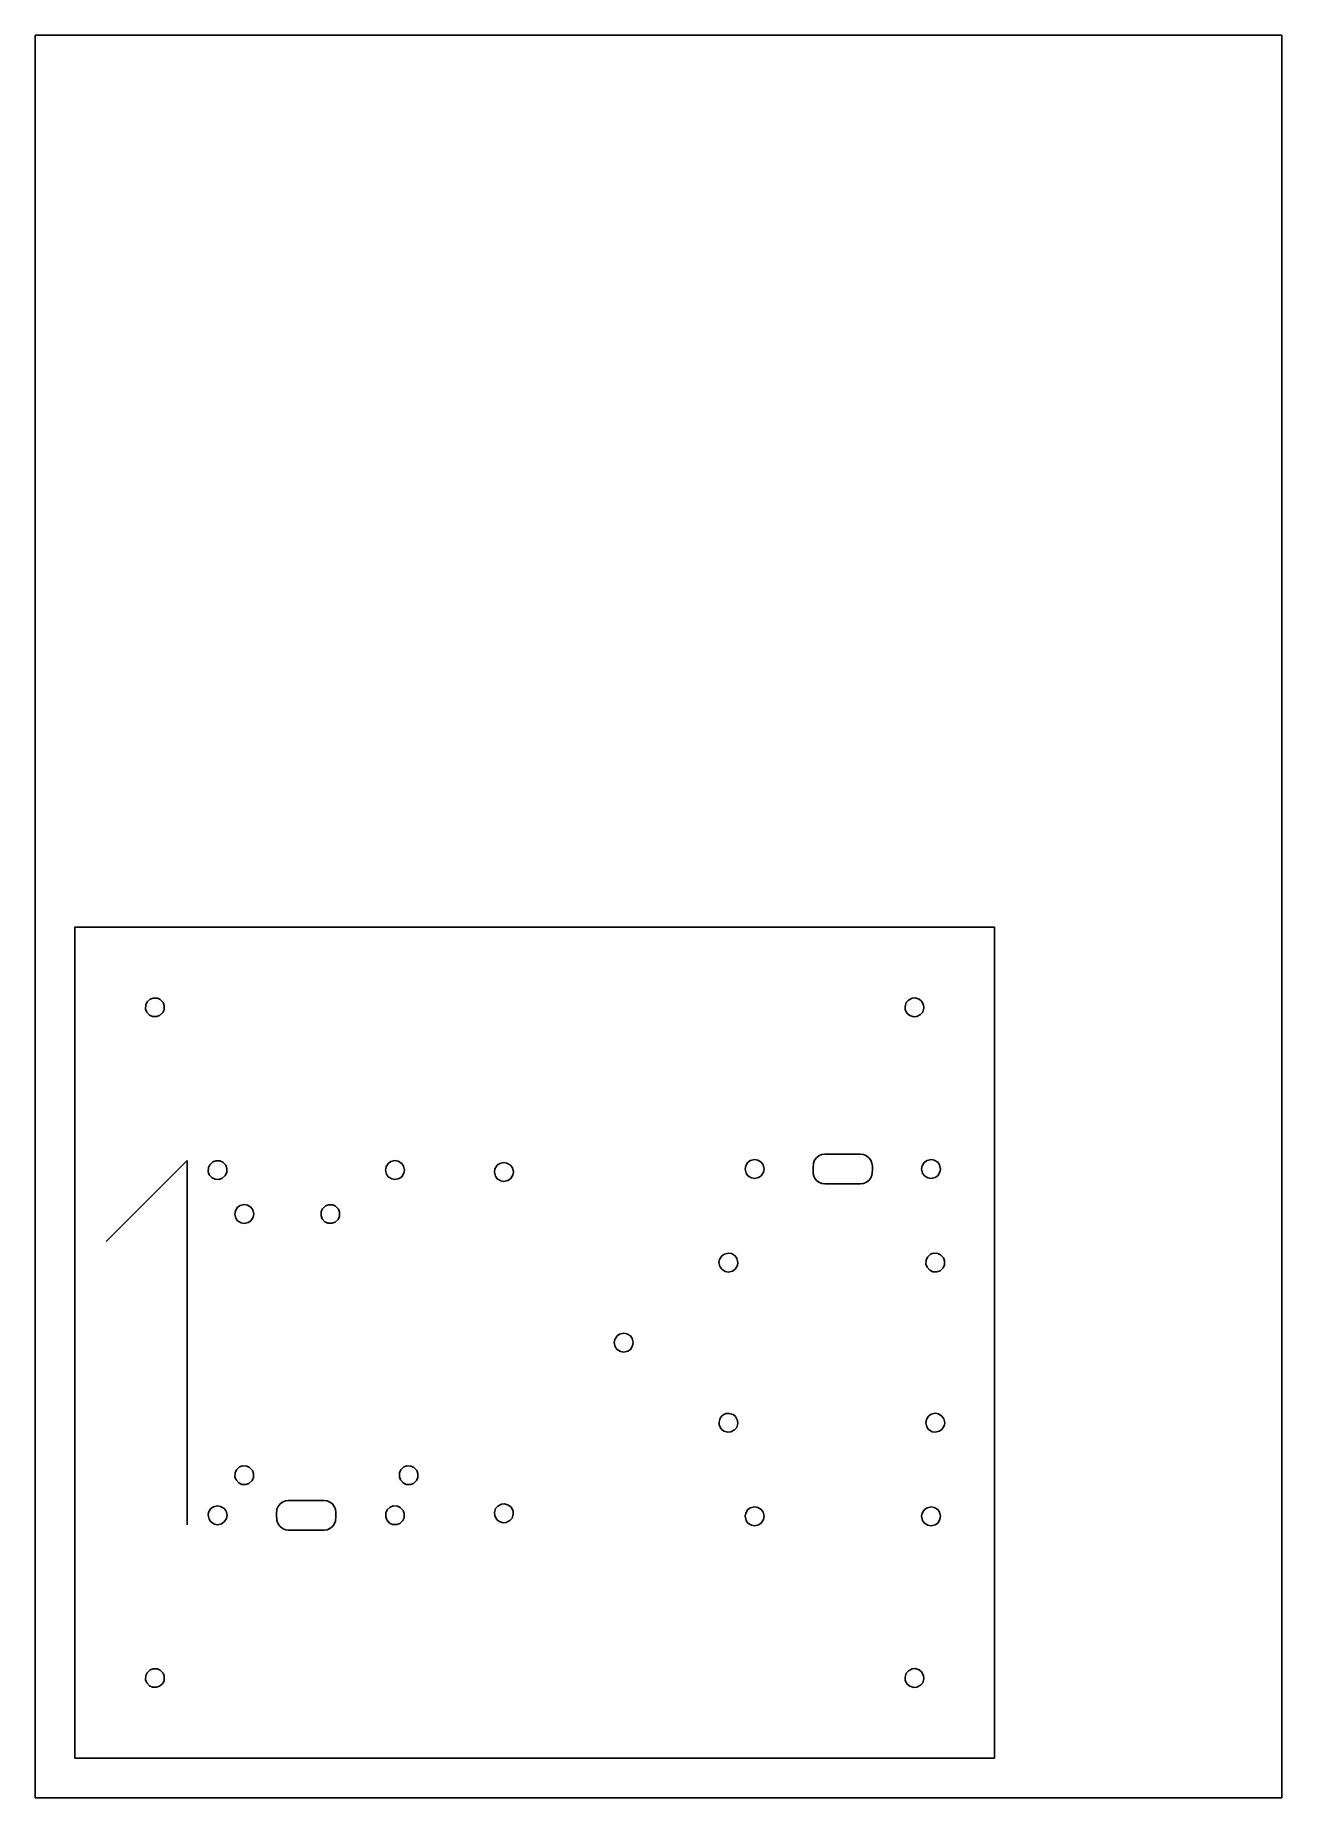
# Model space of a CAD drawing. Extents: x 0 to 8.3, y 0 to 11.7.
import ezdxf

# ---------------------------------------------------------------- set-up
doc = ezdxf.new("R2010")
doc.units = 0

msp = doc.modelspace()

# ---------------------------------------------------------------- linework, layer by layer
at = {"layer": 'annotation', "color": 1}
for p, q in [((1.007403, 4.226794), (0.470122, 3.689362)), ((1.007403, 1.810017), (1.007403, 4.226794))]:
    msp.add_line(p, q, dxfattribs=at)
at = {"layer": 'boundary', "color": 5}
for p, q in [((2.065227, 5.774311), (0.2625, 5.774311)), ((0.2625, 5.774311), (0.2625, 1.890769)), ((6.364863, 5.774311), (2.065227, 5.774311)), ((6.364863, 4.146042), (6.364863, 5.774311)), ((6.364863, 0.2625), (6.364863, 4.146042)), ((0.2625, 1.890769), (0.2625, 0.2625)), ((0.2625, 0.2625), (4.562136, 0.2625)), ((4.562136, 0.2625), (6.364863, 0.2625))]:
    msp.add_line(p, q, dxfattribs=at)
at = {"layer": 'frame', "color": 5}
for p, q in [((8.27, 11.69), (0, 11.69)), ((0, 11.69), (0, 0)), ((8.27, 0), (8.27, 11.69)), ((0, 0), (8.27, 0))]:
    msp.add_line(p, q, dxfattribs=at)
at = {"layer": 'hole', "color": 5}
for p, q in [((0.73315, 5.259119), (0.742401, 5.278165)), ((0.742401, 5.278165), (0.7625, 5.297368)), ((0.7625, 5.297368), (0.782509, 5.304295)), ((0.782509, 5.304295), (0.8103, 5.303661)), ((0.8103, 5.303661), (0.829346, 5.294411)), ((0.829346, 5.294411), (0.848549, 5.274311)), ((0.848549, 5.274311), (0.855476, 5.254302)), ((5.771008, 5.247631), (5.778814, 5.274311)), ((5.778814, 5.274311), (5.792678, 5.290314)), ((5.792678, 5.290314), (5.817063, 5.303661)), ((5.817063, 5.303661), (5.838183, 5.305173)), ((5.838183, 5.305173), (5.864862, 5.297368)), ((5.864862, 5.297368), (5.880865, 5.283503)), ((5.880865, 5.283503), (5.894212, 5.259119)), ((0.732516, 5.231328), (0.73315, 5.259119)), ((0.739443, 5.211319), (0.732516, 5.231328)), ((0.758646, 5.191219), (0.739443, 5.211319)), ((0.777693, 5.181969), (0.758646, 5.191219)), ((0.805483, 5.181335), (0.777693, 5.181969)), ((0.825492, 5.188262), (0.805483, 5.181335)), ((0.845592, 5.207465), (0.825492, 5.188262)), ((0.854842, 5.226512), (0.845592, 5.207465)), ((0.855476, 5.254302), (0.854842, 5.226512)), ((5.77252, 5.226512), (5.771008, 5.247631)), ((5.785867, 5.202127), (5.77252, 5.226512)), ((5.80187, 5.188262), (5.785867, 5.202127)), ((5.82855, 5.180457), (5.80187, 5.188262)), ((5.84967, 5.181969), (5.82855, 5.180457)), ((5.874054, 5.195316), (5.84967, 5.181969)), ((5.887919, 5.211319), (5.874054, 5.195316)), ((5.895724, 5.237999), (5.887919, 5.211319)), ((5.894212, 5.259119), (5.895724, 5.237999)), ((1.157755, 4.198441), (1.177854, 4.217643)), ((1.177854, 4.217643), (1.197863, 4.22457)), ((1.197863, 4.22457), (1.225654, 4.223936)), ((1.225654, 4.223936), (1.244701, 4.214686)), ((1.244701, 4.214686), (1.263903, 4.194587)), ((2.341974, 4.207633), (2.359508, 4.219502)), ((2.359508, 4.219502), (2.386516, 4.226083)), ((2.386516, 4.226083), (2.407307, 4.222077)), ((2.407307, 4.222077), (2.431058, 4.207633)), ((3.081949, 4.206707), (3.108957, 4.213287)), ((3.108957, 4.213287), (3.129748, 4.209282)), ((3.129748, 4.209282), (3.153499, 4.194838)), ((4.713356, 4.190772), (4.7278, 4.214523)), ((4.7278, 4.214523), (4.745335, 4.226392)), ((4.745335, 4.226392), (4.772342, 4.232972)), ((4.772342, 4.232972), (4.793134, 4.228967)), ((4.793134, 4.228967), (4.816885, 4.214523)), ((4.816885, 4.214523), (4.828754, 4.196988)), ((5.160138, 4.178035), (5.162821, 4.210044)), ((5.162821, 4.210044), (5.170687, 4.229035)), ((5.170687, 4.229035), (5.1832, 4.245343)), ((5.1832, 4.245343), (5.199508, 4.257857)), ((5.199508, 4.257857), (5.218499, 4.265723)), ((5.218499, 4.265723), (5.238878, 4.268406)), ((5.238878, 4.268406), (5.405315, 4.268406)), ((5.405315, 4.268406), (5.475098, 4.268406)), ((5.475098, 4.268406), (5.495478, 4.265723)), ((5.495478, 4.265723), (5.514468, 4.257857)), ((5.514468, 4.257857), (5.530776, 4.245343)), ((5.530776, 4.245343), (5.543289, 4.229035)), ((5.543289, 4.229035), (5.551156, 4.210044)), ((5.551156, 4.210044), (5.553838, 4.189665)), ((5.884616, 4.190772), (5.89906, 4.214523)), ((5.89906, 4.214523), (5.916594, 4.226392)), ((5.916594, 4.226392), (5.943603, 4.232972)), ((5.943603, 4.232972), (5.964394, 4.228967)), ((5.964394, 4.228967), (5.988145, 4.214523)), ((5.988145, 4.214523), (6.000014, 4.196988)), ((1.147871, 4.151603), (1.148505, 4.179394)), ((1.154798, 4.131595), (1.147871, 4.151603)), ((1.148505, 4.179394), (1.157755, 4.198441)), ((1.174001, 4.111495), (1.154798, 4.131595)), ((1.193047, 4.102245), (1.174001, 4.111495)), ((1.220838, 4.101611), (1.193047, 4.102245)), ((1.240847, 4.108538), (1.220838, 4.101611)), ((1.260946, 4.127741), (1.240847, 4.108538)), ((1.270196, 4.146787), (1.260946, 4.127741)), ((1.263903, 4.194587), (1.27083, 4.174578)), ((1.27083, 4.174578), (1.270196, 4.146787)), ((2.323524, 4.163091), (2.327529, 4.183882)), ((2.330104, 4.136083), (2.323524, 4.163091)), ((2.327529, 4.183882), (2.341974, 4.207633)), ((2.341974, 4.118548), (2.330104, 4.136083)), ((2.365724, 4.104104), (2.341974, 4.118548)), ((2.386516, 4.100099), (2.365724, 4.104104)), ((2.413524, 4.106679), (2.386516, 4.100099)), ((2.431058, 4.118548), (2.413524, 4.106679)), ((2.431058, 4.207633), (2.442928, 4.190099)), ((2.445503, 4.142299), (2.431058, 4.118548)), ((2.442928, 4.190099), (2.449508, 4.163091)), ((2.449508, 4.163091), (2.445503, 4.142299)), ((3.045965, 4.150295), (3.04997, 4.171087)), ((3.052545, 4.123287), (3.045965, 4.150295)), ((3.04997, 4.171087), (3.064415, 4.194838)), ((3.064415, 4.105753), (3.052545, 4.123287)), ((3.064415, 4.194838), (3.081949, 4.206707)), ((3.088165, 4.091309), (3.064415, 4.105753)), ((3.135965, 4.093884), (3.108957, 4.087303)), ((3.153499, 4.105753), (3.135965, 4.093884)), ((3.153499, 4.194838), (3.165369, 4.177303)), ((3.167943, 4.129504), (3.153499, 4.105753)), ((3.165369, 4.177303), (3.171949, 4.150295)), ((3.171949, 4.150295), (3.167943, 4.129504)), ((4.709351, 4.16998), (4.713356, 4.190772)), ((4.715931, 4.142972), (4.709351, 4.16998)), ((4.7278, 4.125438), (4.715931, 4.142972)), ((4.751551, 4.110994), (4.7278, 4.125438)), ((4.772342, 4.106988), (4.751551, 4.110994)), ((4.79935, 4.113569), (4.772342, 4.106988)), ((4.816885, 4.125438), (4.79935, 4.113569)), ((4.831329, 4.149189), (4.816885, 4.125438)), ((4.828754, 4.196988), (4.835335, 4.16998)), ((4.835335, 4.16998), (4.831329, 4.149189)), ((5.160138, 4.150295), (5.160138, 4.178035)), ((5.162821, 4.129916), (5.160138, 4.150295)), ((5.170687, 4.110925), (5.162821, 4.129916)), ((5.1832, 4.094617), (5.170687, 4.110925)), ((5.199508, 4.082105), (5.1832, 4.094617)), ((5.530776, 4.094617), (5.514468, 4.082105)), ((5.543289, 4.110925), (5.530776, 4.094617)), ((5.551156, 4.129916), (5.543289, 4.110925)), ((5.553838, 4.161926), (5.551156, 4.129916)), ((5.553838, 4.189665), (5.553838, 4.161926)), ((5.88061, 4.16998), (5.884616, 4.190772)), ((5.887191, 4.142972), (5.88061, 4.16998)), ((5.89906, 4.125438), (5.887191, 4.142972)), ((5.922811, 4.110994), (5.89906, 4.125438)), ((5.943603, 4.106988), (5.922811, 4.110994)), ((5.970611, 4.113569), (5.943603, 4.106988)), ((5.988145, 4.125438), (5.970611, 4.113569)), ((6.002589, 4.149189), (5.988145, 4.125438)), ((6.000014, 4.196988), (6.006595, 4.16998)), ((6.006595, 4.16998), (6.002589, 4.149189)), ((3.108957, 4.087303), (3.088165, 4.091309)), ((5.218499, 4.074238), (5.199508, 4.082105)), ((5.238878, 4.071555), (5.218499, 4.074238)), ((5.308661, 4.071555), (5.238878, 4.071555)), ((5.475098, 4.071555), (5.308661, 4.071555)), ((5.495478, 4.074238), (5.475098, 4.071555)), ((5.514468, 4.082105), (5.495478, 4.074238)), ((1.323524, 3.871752), (1.327529, 3.892544)), ((1.330104, 3.844744), (1.323524, 3.871752)), ((1.327529, 3.892544), (1.341974, 3.916295)), ((1.341974, 3.916295), (1.359508, 3.928164)), ((1.359508, 3.928164), (1.386516, 3.934744)), ((1.386516, 3.934744), (1.407307, 3.930739)), ((1.407307, 3.930739), (1.431058, 3.916295)), ((1.431058, 3.916295), (1.442928, 3.89876)), ((1.442928, 3.89876), (1.449508, 3.871752)), ((1.449508, 3.871752), (1.445503, 3.85096)), ((1.895902, 3.860265), (1.896537, 3.888055)), ((1.902829, 3.840256), (1.895902, 3.860265)), ((1.896537, 3.888055), (1.905787, 3.907102)), ((1.905787, 3.907102), (1.925886, 3.926304)), ((1.925886, 3.926304), (1.945895, 3.933232)), ((1.945895, 3.933232), (1.973685, 3.932598)), ((1.973685, 3.932598), (1.992732, 3.923347)), ((1.992732, 3.923347), (2.011935, 3.903248)), ((2.011935, 3.903248), (2.018862, 3.883239)), ((2.018862, 3.883239), (2.018228, 3.855449)), ((1.341974, 3.82721), (1.330104, 3.844744)), ((1.365724, 3.812765), (1.341974, 3.82721)), ((1.386516, 3.80876), (1.365724, 3.812765)), ((1.413524, 3.81534), (1.386516, 3.80876)), ((1.431058, 3.82721), (1.413524, 3.81534)), ((1.445503, 3.85096), (1.431058, 3.82721)), ((1.922032, 3.820157), (1.902829, 3.840256)), ((1.941079, 3.810906), (1.922032, 3.820157)), ((1.968869, 3.810272), (1.941079, 3.810906)), ((1.988878, 3.8172), (1.968869, 3.810272)), ((2.008978, 3.836402), (1.988878, 3.8172)), ((2.018228, 3.855449), (2.008978, 3.836402)), ((4.536122, 3.549902), (4.540128, 3.570693)), ((4.542703, 3.522893), (4.536122, 3.549902)), ((4.540128, 3.570693), (4.554572, 3.594444)), ((4.554572, 3.50536), (4.542703, 3.522893)), ((4.554572, 3.594444), (4.572106, 3.606314)), ((4.572106, 3.606314), (4.599114, 3.612894)), ((4.599114, 3.612894), (4.619906, 3.608889)), ((4.619906, 3.608889), (4.643657, 3.594444)), ((4.643657, 3.594444), (4.655526, 3.576909)), ((4.658101, 3.52911), (4.643657, 3.50536)), ((4.655526, 3.576909), (4.662107, 3.549902)), ((4.662107, 3.549902), (4.658101, 3.52911)), ((5.909682, 3.538414), (5.910315, 3.566205)), ((5.916609, 3.518405), (5.909682, 3.538414)), ((5.910315, 3.566205), (5.919566, 3.585252)), ((5.935811, 3.498306), (5.916609, 3.518405)), ((5.919566, 3.585252), (5.939666, 3.604455)), ((5.939666, 3.604455), (5.959674, 3.611382)), ((5.959674, 3.611382), (5.987465, 3.610748)), ((5.987465, 3.610748), (6.006512, 3.601497)), ((6.022757, 3.514551), (6.002658, 3.495349)), ((6.006512, 3.601497), (6.025714, 3.581398)), ((6.032007, 3.533598), (6.022757, 3.514551)), ((6.025714, 3.581398), (6.032641, 3.561389)), ((6.032641, 3.561389), (6.032007, 3.533598)), ((4.578323, 3.490915), (4.554572, 3.50536)), ((4.599114, 3.48691), (4.578323, 3.490915)), ((4.626122, 3.49349), (4.599114, 3.48691)), ((4.643657, 3.50536), (4.626122, 3.49349)), ((5.954858, 3.489056), (5.935811, 3.498306)), ((5.982649, 3.488422), (5.954858, 3.489056)), ((6.002658, 3.495349), (5.982649, 3.488422)), ((3.845246, 3.039197), (3.85969, 3.062948)), ((3.85969, 3.062948), (3.877225, 3.074817)), ((3.877225, 3.074817), (3.904232, 3.081398)), ((3.904232, 3.081398), (3.925024, 3.077392)), ((3.925024, 3.077392), (3.948774, 3.062948)), ((3.948774, 3.062948), (3.960644, 3.045414)), ((3.960644, 3.045414), (3.967224, 3.018406)), ((3.84124, 3.018406), (3.845246, 3.039197)), ((3.847821, 2.991397), (3.84124, 3.018406)), ((3.85969, 2.973864), (3.847821, 2.991397)), ((3.883441, 2.959419), (3.85969, 2.973864)), ((3.904232, 2.955414), (3.883441, 2.959419)), ((3.93124, 2.961994), (3.904232, 2.955414)), ((3.948774, 2.973864), (3.93124, 2.961994)), ((3.963219, 2.997614), (3.948774, 2.973864)), ((3.967224, 3.018406), (3.963219, 2.997614)), ((4.536756, 2.491726), (4.544562, 2.518406)), ((4.538268, 2.470606), (4.536756, 2.491726)), ((4.551615, 2.446221), (4.538268, 2.470606)), ((4.544562, 2.518406), (4.558426, 2.534409)), ((4.558426, 2.534409), (4.582811, 2.547755)), ((4.582811, 2.547755), (4.60393, 2.549268)), ((4.60393, 2.549268), (4.630611, 2.541462)), ((4.630611, 2.541462), (4.646614, 2.527598)), ((4.653667, 2.455414), (4.639803, 2.43941)), ((4.646614, 2.527598), (4.65996, 2.503213)), ((4.661473, 2.482093), (4.653667, 2.455414)), ((4.65996, 2.503213), (4.661473, 2.482093)), ((5.908169, 2.486909), (5.912175, 2.507701)), ((5.91475, 2.459902), (5.908169, 2.486909)), ((5.912175, 2.507701), (5.926619, 2.531452)), ((5.926619, 2.442367), (5.91475, 2.459902)), ((5.926619, 2.531452), (5.944154, 2.543321)), ((5.944154, 2.543321), (5.971162, 2.549902)), ((5.971162, 2.549902), (5.991953, 2.545896)), ((5.991953, 2.545896), (6.015704, 2.531452)), ((6.015704, 2.531452), (6.027573, 2.513918)), ((6.030148, 2.466118), (6.015704, 2.442367)), ((6.027573, 2.513918), (6.034154, 2.486909)), ((6.034154, 2.486909), (6.030148, 2.466118)), ((4.567618, 2.432357), (4.551615, 2.446221)), ((4.594298, 2.424551), (4.567618, 2.432357)), ((4.615418, 2.426064), (4.594298, 2.424551)), ((4.639803, 2.43941), (4.615418, 2.426064)), ((5.95037, 2.427923), (5.926619, 2.442367)), ((5.971162, 2.423917), (5.95037, 2.427923)), ((5.99817, 2.430498), (5.971162, 2.423917)), ((6.015704, 2.442367), (5.99817, 2.430498)), ((1.325036, 2.127981), (1.32567, 2.155772)), ((1.331963, 2.107972), (1.325036, 2.127981)), ((1.32567, 2.155772), (1.33492, 2.174819)), ((1.351166, 2.087873), (1.331963, 2.107972)), ((1.33492, 2.174819), (1.35502, 2.194022)), ((1.35502, 2.194022), (1.375029, 2.200948)), ((1.375029, 2.200948), (1.402819, 2.200314)), ((1.402819, 2.200314), (1.421866, 2.191064)), ((1.421866, 2.191064), (1.441069, 2.170965)), ((1.447362, 2.123165), (1.438111, 2.104118)), ((1.441069, 2.170965), (1.447996, 2.150956)), ((1.447996, 2.150956), (1.447362, 2.123165)), ((2.415587, 2.127981), (2.416221, 2.155772)), ((2.422514, 2.107972), (2.415587, 2.127981)), ((2.416221, 2.155772), (2.425472, 2.174819)), ((2.441717, 2.087873), (2.422514, 2.107972)), ((2.425472, 2.174819), (2.445571, 2.194022)), ((2.445571, 2.194022), (2.46558, 2.200948)), ((2.46558, 2.200948), (2.493371, 2.200314)), ((2.493371, 2.200314), (2.512417, 2.191064)), ((2.512417, 2.191064), (2.53162, 2.170965)), ((2.537913, 2.123165), (2.528663, 2.104118)), ((2.53162, 2.170965), (2.538547, 2.150956)), ((2.538547, 2.150956), (2.537913, 2.123165)), ((1.370212, 2.078623), (1.351166, 2.087873)), ((1.398003, 2.077989), (1.370212, 2.078623)), ((1.418012, 2.084916), (1.398003, 2.077989)), ((1.438111, 2.104118), (1.418012, 2.084916)), ((2.460763, 2.078623), (2.441717, 2.087873)), ((2.488555, 2.077989), (2.460763, 2.078623)), ((2.508563, 2.084916), (2.488555, 2.077989)), ((2.528663, 2.104118), (2.508563, 2.084916)), ((1.146358, 1.873721), (1.150364, 1.894512)), ((1.152939, 1.846712), (1.146358, 1.873721)), ((1.150364, 1.894512), (1.164808, 1.918263)), ((1.164808, 1.918263), (1.182343, 1.930132)), ((1.182343, 1.930132), (1.209351, 1.936713)), ((1.209351, 1.936713), (1.230142, 1.932707)), ((1.230142, 1.932707), (1.253893, 1.918263)), ((1.253893, 1.918263), (1.265762, 1.900729)), ((1.265762, 1.900729), (1.272343, 1.873721)), ((1.272343, 1.873721), (1.268337, 1.852929)), ((1.601083, 1.881775), (1.603766, 1.913785)), ((1.602973, 1.839677), (1.601083, 1.881775)), ((1.603766, 1.913785), (1.611632, 1.932776)), ((1.611632, 1.932776), (1.624145, 1.949083)), ((1.624145, 1.949083), (1.640453, 1.961596)), ((1.640453, 1.961596), (1.659443, 1.969463)), ((1.659443, 1.969463), (1.679823, 1.972146)), ((1.679823, 1.972146), (1.84626, 1.972146)), ((1.84626, 1.972146), (1.916043, 1.972146)), ((1.916043, 1.972146), (1.936423, 1.969463)), ((1.936423, 1.969463), (1.955413, 1.961596)), ((1.955413, 1.961596), (1.971721, 1.949083)), ((1.971721, 1.949083), (1.984235, 1.932776)), ((1.984235, 1.932776), (1.992101, 1.913785)), ((1.992101, 1.913785), (1.994784, 1.893406)), ((1.994784, 1.893406), (1.994784, 1.865666)), ((2.325036, 1.862233), (2.32567, 1.890024)), ((2.32567, 1.890024), (2.33492, 1.909071)), ((2.33492, 1.909071), (2.35502, 1.928273)), ((2.35502, 1.928273), (2.375029, 1.9352)), ((2.375029, 1.9352), (2.402819, 1.934566)), ((2.402819, 1.934566), (2.421866, 1.925316)), ((2.421866, 1.925316), (2.441068, 1.905217)), ((2.441068, 1.905217), (2.447996, 1.885208)), ((2.447996, 1.885208), (2.447362, 1.857417)), ((3.046599, 1.891332), (3.054404, 1.918012)), ((3.048111, 1.870212), (3.046599, 1.891332)), ((3.054404, 1.918012), (3.068269, 1.934015)), ((3.068269, 1.934015), (3.092653, 1.947362)), ((3.092653, 1.947362), (3.113773, 1.948874)), ((3.113773, 1.948874), (3.140453, 1.941069)), ((3.140453, 1.941069), (3.156456, 1.927204)), ((3.156456, 1.927204), (3.169802, 1.90282)), ((3.171315, 1.881699), (3.16351, 1.85502)), ((3.169802, 1.90282), (3.171315, 1.881699)), ((4.709351, 1.866831), (4.713356, 1.887623)), ((4.713356, 1.887623), (4.7278, 1.911373)), ((4.7278, 1.911373), (4.745335, 1.923243)), ((4.745335, 1.923243), (4.772342, 1.929823)), ((4.772342, 1.929823), (4.793134, 1.925818)), ((4.793134, 1.925818), (4.816885, 1.911373)), ((4.816885, 1.911373), (4.828754, 1.893839)), ((4.828754, 1.893839), (4.835335, 1.866831)), ((5.88061, 1.866831), (5.884616, 1.887623)), ((5.884616, 1.887623), (5.89906, 1.911373)), ((5.89906, 1.911373), (5.916594, 1.923243)), ((5.916594, 1.923243), (5.943603, 1.929823)), ((5.943603, 1.929823), (5.964394, 1.925818)), ((5.964394, 1.925818), (5.988145, 1.911373)), ((5.988145, 1.911373), (6.000014, 1.893839)), ((6.000014, 1.893839), (6.006595, 1.866831)), ((1.164808, 1.829178), (1.152939, 1.846712)), ((1.188559, 1.814734), (1.164808, 1.829178)), ((1.209351, 1.810729), (1.188559, 1.814734)), ((1.236358, 1.817309), (1.209351, 1.810729)), ((1.253893, 1.829178), (1.236358, 1.817309)), ((1.268337, 1.852929), (1.253893, 1.829178)), ((1.609308, 1.820276), (1.602973, 1.839677)), ((1.620449, 1.803175), (1.609308, 1.820276)), ((1.624145, 1.798358), (1.620449, 1.803175)), ((1.640453, 1.785845), (1.624145, 1.798358)), ((1.659443, 1.777978), (1.640453, 1.785845)), ((1.679823, 1.775295), (1.659443, 1.777978)), ((1.749606, 1.775295), (1.679823, 1.775295)), ((1.916043, 1.775295), (1.749606, 1.775295)), ((1.936423, 1.777978), (1.916043, 1.775295)), ((1.955413, 1.785845), (1.936423, 1.777978)), ((1.971721, 1.798358), (1.955413, 1.785845)), ((1.984235, 1.814666), (1.971721, 1.798358)), ((1.992101, 1.833656), (1.984235, 1.814666)), ((1.994784, 1.865666), (1.992101, 1.833656)), ((2.331963, 1.842224), (2.325036, 1.862233)), ((2.351166, 1.822125), (2.331963, 1.842224)), ((2.370212, 1.812875), (2.351166, 1.822125)), ((2.398003, 1.812241), (2.370212, 1.812875)), ((2.418012, 1.819168), (2.398003, 1.812241)), ((2.438111, 1.83837), (2.418012, 1.819168)), ((2.447362, 1.857417), (2.438111, 1.83837)), ((3.061457, 1.845828), (3.048111, 1.870212)), ((3.077461, 1.831963), (3.061457, 1.845828)), ((3.104141, 1.824158), (3.077461, 1.831963)), ((3.12526, 1.82567), (3.104141, 1.824158)), ((3.149645, 1.839016), (3.12526, 1.82567)), ((3.16351, 1.85502), (3.149645, 1.839016)), ((4.715931, 1.839823), (4.709351, 1.866831)), ((4.7278, 1.822289), (4.715931, 1.839823)), ((4.751551, 1.807844), (4.7278, 1.822289)), ((4.772342, 1.803839), (4.751551, 1.807844)), ((4.79935, 1.810419), (4.772342, 1.803839)), ((4.816885, 1.822289), (4.79935, 1.810419)), ((4.831329, 1.846039), (4.816885, 1.822289)), ((4.835335, 1.866831), (4.831329, 1.846039)), ((5.887191, 1.839823), (5.88061, 1.866831)), ((5.89906, 1.822289), (5.887191, 1.839823)), ((5.922811, 1.807844), (5.89906, 1.822289)), ((5.943603, 1.803839), (5.922811, 1.807844)), ((5.970611, 1.810419), (5.943603, 1.803839)), ((5.988145, 1.822289), (5.970611, 1.810419)), ((6.002589, 1.846039), (5.988145, 1.822289)), ((6.006595, 1.866831), (6.002589, 1.846039)), ((0.73315, 0.8103), (0.742401, 0.829346)), ((0.742401, 0.829346), (0.7625, 0.848549)), ((0.7625, 0.848549), (0.782509, 0.855476)), ((0.782509, 0.855476), (0.8103, 0.854842)), ((0.8103, 0.854842), (0.829346, 0.845592)), ((0.829346, 0.845592), (0.848549, 0.825492)), ((0.848549, 0.825492), (0.855476, 0.805483)), ((5.771008, 0.798812), (5.778814, 0.825492)), ((5.778814, 0.825492), (5.792678, 0.841495)), ((5.792678, 0.841495), (5.817063, 0.854842)), ((5.817063, 0.854842), (5.838183, 0.856354)), ((5.838183, 0.856354), (5.864862, 0.848549)), ((5.864862, 0.848549), (5.880865, 0.834684)), ((5.880865, 0.834684), (5.894212, 0.8103)), ((0.732516, 0.782509), (0.73315, 0.8103)), ((0.739443, 0.7625), (0.732516, 0.782509)), ((0.758646, 0.742401), (0.739443, 0.7625)), ((0.777693, 0.73315), (0.758646, 0.742401)), ((0.805483, 0.732516), (0.777693, 0.73315)), ((0.825492, 0.739443), (0.805483, 0.732516)), ((0.845592, 0.758646), (0.825492, 0.739443)), ((0.854842, 0.777693), (0.845592, 0.758646)), ((0.855476, 0.805483), (0.854842, 0.777693)), ((5.77252, 0.777693), (5.771008, 0.798812)), ((5.785867, 0.753308), (5.77252, 0.777693)), ((5.80187, 0.739443), (5.785867, 0.753308)), ((5.82855, 0.731638), (5.80187, 0.739443)), ((5.84967, 0.73315), (5.82855, 0.731638)), ((5.874054, 0.746497), (5.84967, 0.73315)), ((5.887919, 0.7625), (5.874054, 0.746497)), ((5.895724, 0.78918), (5.887919, 0.7625)), ((5.894212, 0.8103), (5.895724, 0.78918))]:
    msp.add_line(p, q, dxfattribs=at)

doc.saveas('drawing.dxf')
